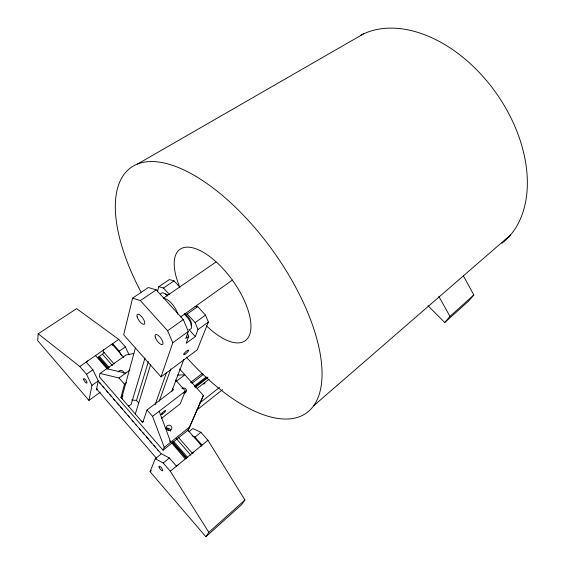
<?xml version="1.0" encoding="UTF-8"?>
<svg xmlns="http://www.w3.org/2000/svg" width="565" height="565" viewBox="0 0 565 565"><rect width="100%" height="100%" fill="white"/><g stroke="black" fill="none" stroke-linecap="round" stroke-linejoin="round"><path stroke-width="0.85" d="M128.989 354.728L125.374 346.889L118.756 339.403L76.649 308.645L38.194 333.781L37.686 340.603L88.952 400.394L100.224 392.23M95.612 355.668L95.259 355.759M200.589 446.315L201.536 445.87M150.686 364.34L135.317 414.018M88.952 400.394L91.961 385.387L86.523 374.277L79.813 366.508L38.194 333.781M86.191 362.066L92.886 369.785L98.261 380.881L96.34 389.928L97.773 388.897M133.834 353.549L126.08 354.94L100.069 373.43L99.362 376.763L163.066 450.213L188.3 429.958L203.393 395.479L179.628 368.945M112.287 345.335L112.668 343.64L119.307 351.169L121.496 355.879M187.418 333.265L188.731 336.38L185.737 338.569L188.322 331.471L183.279 319.55L156.208 289.845L148.355 287.521L132.591 298.129L123.686 334.784L161.039 376.883L197.249 349.862L208.351 322.036L205.498 315.086L197.686 306.597A13.511 5.749 54.7 0 1 195.052 306.428M172.374 388.466L173.519 389.758L146.992 409.999L142.74 422.564L120.917 397.435L124.491 384.235L126.602 382.689M121.863 397.555L135.339 348.167M157.416 291.646L158.836 286.674L169.323 279.562L174.006 280.854L179.91 287.274M144.972 358.111L131.193 404.293L128.919 406.002L128.304 405.938M138.531 402.824L136.469 400.465L148.397 361.671M161.039 376.883L172.798 342.757L188.322 331.471M155.156 404.667L166.555 372.377M159.224 401.178L170.835 368.867M188.731 336.38L186.153 343.315L195.335 336.571L198.025 329.586L208.351 322.036M171.725 391.418L183.879 359.361M188.915 431.688L192.827 428.538L200.914 432.317L207.941 440.262L244.92 499.997L241.53 504.757L205.865 536.75L150.057 471.662L155.255 458.766L161.406 453.815L169.352 457.961L176.471 466.167M175.56 379.97L185.426 391.044L180.179 403.862L161.526 418.368M163.066 450.213L164.26 447.346L189.649 426.999M188.3 429.958L203.393 395.479M205.865 536.75L208.838 532.315L244.92 499.997M176.513 466.429L178.003 464.91M428.016 305.743L444.719 322.509L449.931 316.4L473.83 294.994L463.335 275.762M473.83 294.994L468.47 301.209L444.719 322.509M107.894 368.578L98.063 357.313L102.505 354.206L104.144 352.405M193.52 452.134L192.594 453.568L178.074 436.985M313.667 405.783L510.682 234.814M208.838 532.315L170.298 471.252L207.941 440.262M150.057 471.662L151.413 470.567M155.255 458.766L163.158 462.989L169.352 457.961M192.086 435.707L195.024 437.105L200.914 432.317M185.242 458.95L171.704 442.896M196.352 410.423L222.561 389.645M199.424 403.262L219.481 387.435M197.242 388.395L209.078 379.207M203.711 384.094L205.102 383.014M194.311 386.121L206.176 376.961M194.77 386.912L207.327 377.201M195.384 387.329L207.941 377.611M164.26 447.346L152.564 416.384L185.426 391.044M190.582 382.42L202.468 373.296M191.803 383.317L203.683 374.185M175.772 381.707L184.875 374.8L177.346 375.139M120.917 397.435L123.029 395.874M103.826 349.799L103.155 351.437L114.187 364.037M198.025 329.586L195.109 322.615L205.498 315.086M100.069 373.43L119.031 377.985L129.957 370.075M91.961 385.387L98.261 380.881M184.649 313.829A13.617 5.643 54.7 0 0 187.262 314.034L197.686 306.597M172.798 342.757L167.593 330.765L183.279 319.55M180.701 316.852L232.406 280.056M86.523 374.277L92.886 369.785M119.307 351.169L125.374 346.889M79.813 366.508L118.756 339.403M163.695 298.002L215.985 262.019M158.836 286.674L163.483 288.023L174.006 280.854M132.591 298.129L140.36 300.594L156.208 289.845M137.443 164.083L363.726 33.773M131.645 399.956L136.469 400.465M106.665 368.74L125.762 373.105M95.584 355.625L107.131 368.853M163.483 288.023L169.415 294.506M187.262 314.034L195.109 322.615M188.901 329.494L195.335 336.571M140.36 300.594L167.593 330.765M195.024 437.105L202.065 445.1M112.223 344.311L123.827 357.483M187.629 429.923L201.55 445.729M102.505 354.206L112.386 365.499M167.014 427.952L169.338 430.608M176.308 438.581L190.843 455.185M119.031 377.985L124.491 384.235M146.992 409.999L152.564 416.384M99.398 356.374L109.229 367.631M173.964 441.781L187.841 457.671M98.691 357.045L108.515 368.302M172.664 441.809L186.535 457.707M172.085 442.162L186.542 458.738M169.549 440.862L170.701 442.183L159.217 411.249M98.409 381.333L161.025 453.653M99.278 382.47L100.429 383.797M102.731 386.453L103.882 387.781M106.764 391.107L107.908 392.435M109.638 394.427L111.362 396.425M113.664 399.081L114.815 400.408M117.117 403.071L118.841 405.063M120.571 407.054L122.294 409.053M124.597 411.708L125.748 413.036M128.05 415.699L129.201 417.027M132.076 420.346L133.227 421.681M135.529 424.336L136.681 425.664M139.555 428.99L140.706 430.318M142.437 432.31L144.16 434.308M146.462 436.964L148.185 438.956M149.916 440.954L151.639 442.946M153.941 445.601L155.093 446.936M157.395 449.592L158.546 450.919M163.158 462.989L170.298 471.252M96.262 388.536L156.47 458.293M438.821 296.314L449.931 316.4M111.143 344.707A1.646 0.452 -40.6 0 1 112.258 344.509M86.36 362.469A1.688 0.466 -40.1 0 1 87.78 360.964M160.545 294.238A9.859 3.99 54.9 0 1 167.784 295.982M184.762 314.769A9.916 4.047 54.3 0 1 191.041 323.872A9.916 4.047 54.3 0 1 189.713 329.339M165.347 294.118A6.893 2.804 54.9 0 1 167.346 294.711M184.282 313.949A6.928 2.846 54.3 0 1 189.946 319.444A6.928 2.846 54.3 0 1 190.786 325.292M118.269 371.954A2.832 2.578 4.4 0 1 123.728 373.225M165.997 428.771A2.832 2.691 12.4 0 1 170.637 431.137M181.965 388.543A2.776 2.564 16.8 0 1 186.379 389.864A2.776 2.564 16.8 0 1 183.569 393.134M184.557 392.124A2.754 2.557 16.5 0 1 184.953 392.703M163.49 298.468A12.628 5.092 54.7 0 1 171.555 303.334A12.628 5.092 54.7 0 1 177.763 314.133M122.188 398.904A1.688 1.561 2.8 0 1 122.28 396.849M143.249 421.603A1.688 1.589 5.2 0 1 141.448 421.073M141.045 292.112A150.862 67.087 54.4 0 1 180.955 168.617A150.862 67.087 54.4 0 1 322.015 371.198A150.862 67.087 54.4 0 1 186.302 357.108M360.597 35.305A125.988 84.757 54.8 0 1 498.175 95.979A125.988 84.757 54.8 0 1 501.911 243.31M179.649 286.773A56.14 24.768 54.4 0 1 201.112 251.093A56.14 24.768 54.4 0 1 250.874 323.78A56.14 24.768 54.4 0 1 206.204 325.56M159.245 467.608A2.846 0.883 52.3 0 0 162.487 470.765A2.846 0.883 52.3 0 0 160.728 467.036A2.846 0.883 52.3 0 0 159.245 467.608M83.712 379.645A2.754 0.84 54.4 0 0 86.713 383.134A2.754 0.84 54.4 0 0 85.52 379.744A2.754 0.84 54.4 0 0 83.712 379.645M185.002 354.199A3.326 0.742 -42.1 0 0 188.668 350.258A3.326 0.742 -42.1 0 0 184.79 352.68A3.326 0.742 -42.1 0 0 185.002 354.199M137.126 316.887A6.031 2.274 54.9 0 0 143.821 324.374A6.031 2.274 54.9 0 0 141.603 316.577A6.031 2.274 54.9 0 0 137.126 316.887M155.206 337.044A6.067 2.302 54.2 0 0 161.993 344.636A6.067 2.302 54.2 0 0 159.881 336.917A6.067 2.302 54.2 0 0 155.206 337.044M166.873 429.605A2.846 2.705 12.9 0 0 171.711 428.849A2.846 2.705 12.9 0 0 168.511 425.212A2.846 2.705 12.9 0 0 166.873 429.605M162.416 414.032A2.952 0.565 -41.7 0 0 165.609 410.635A2.952 0.565 -41.7 0 0 162.12 413.001A2.952 0.565 -41.7 0 0 162.416 414.032"/></g></svg>
